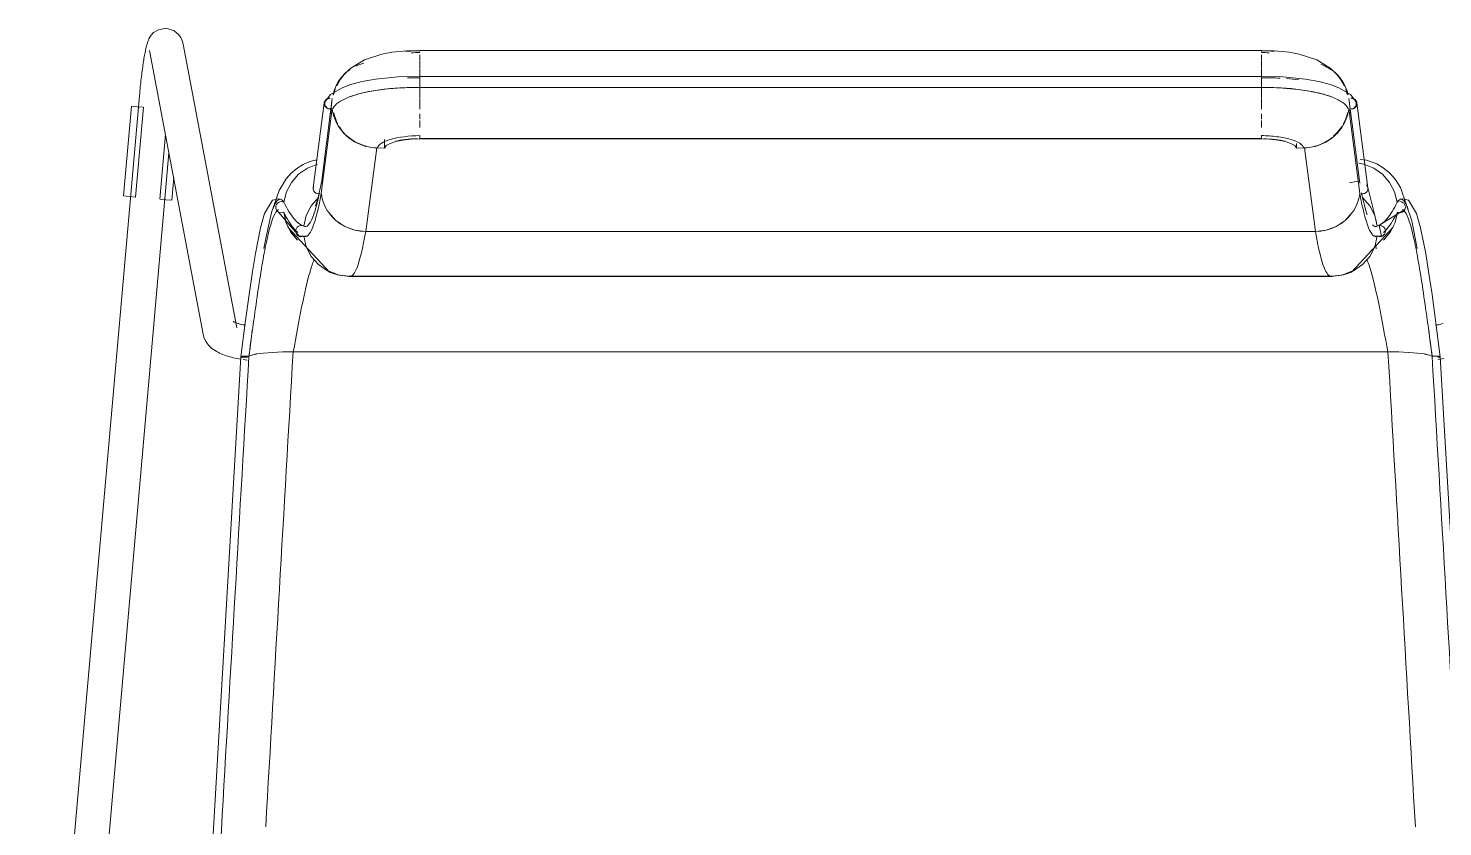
# Model space of a CAD drawing. Header units: millimetres. Extents: x 155927 to 295199, y -4084 to 97293.
# Drawn here: x 174840.1 to 175335.6, y 12868.8 to 13148.3 of the extents above; entities that cross this region are included whole.
import ezdxf

# ---------------------------------------------------------------- set-up
doc = ezdxf.new("R2010")
doc.units = ezdxf.units.MM
doc.header["$MEASUREMENT"] = 0
doc.layers.add('I-FURN', color=8, linetype='CONTINUOUS', lineweight=9)

msp = doc.modelspace()

# ---------------------------------------------------------------- linework, layer by layer
at = {"layer": 'I-FURN'}
for p, q in [((174883.11, 13145.89), (174882.63, 13145.19)), ((174883.97, 13146.8), (174883.11, 13145.89)), ((174885.62, 13147.84), (174883.97, 13146.8)), ((174888.38, 13148.32), (174885.62, 13147.84)), ((174891.13, 13147.49), (174888.38, 13148.32)), ((174891.13, 13147.49), (174892.71, 13146.17)), ((174892.71, 13146.17), (174893.46, 13145.09)), ((174881.15, 13140.84), (174881.06, 13140.39)), ((174881.25, 13141.29), (174881.15, 13140.84)), ((174881.35, 13141.71), (174881.25, 13141.29)), ((174881.46, 13142.13), (174881.35, 13141.71)), ((174881.56, 13142.53), (174881.46, 13142.13)), ((174881.68, 13142.93), (174881.56, 13142.53)), ((174881.8, 13143.32), (174881.68, 13142.93)), ((174881.95, 13143.73), (174881.8, 13143.32)), ((174882.12, 13144.15), (174881.95, 13143.73)), ((174882.33, 13144.63), (174882.12, 13144.15)), ((174882.63, 13145.19), (174882.33, 13144.63)), ((174893.46, 13145.09), (174893.83, 13144.29)), ((174893.83, 13144.29), (174894.05, 13143.66)), ((174894.05, 13143.66), (174894.18, 13143.15)), ((174894.18, 13143.15), (174894.27, 13142.73)), ((174913.08, 13043.44), (174894.27, 13142.73)), ((174880.31, 13136.06), (174880.22, 13135.44)), ((174880.4, 13136.66), (174880.31, 13136.06)), ((174880.49, 13137.24), (174880.4, 13136.66)), ((174880.59, 13137.81), (174880.49, 13137.24)), ((174880.68, 13138.36), (174880.59, 13137.81)), ((174880.77, 13138.9), (174880.68, 13138.36)), ((174880.87, 13139.41), (174880.77, 13138.9)), ((174880.96, 13139.91), (174880.87, 13139.41)), ((174881.06, 13140.39), (174880.96, 13139.91)), ((174882.48, 13140.5), (174901.29, 13041.21)), ((174953.09, 13134.4), (174957.8, 13137.27)), ((174957.8, 13137.27), (174963.95, 13139.29)), ((174963.95, 13139.29), (174967.45, 13139.95)), ((174967.45, 13139.95), (174972.66, 13140.46)), ((174972.66, 13140.46), (174977.18, 13140.55)), ((174977.18, 13140.55), (174977.18, 13140.38)), ((175272.03, 13140.55), (174977.18, 13140.55)), ((174977.18, 13140.25), (174977.18, 13140.53)), ((174977.18, 13137.3), (174977.18, 13139.05)), ((174977.18, 13134.45), (174977.18, 13137.03)), ((175272.03, 13140.38), (175272.03, 13140.55)), ((175276.55, 13140.46), (175272.03, 13140.55)), ((175272.03, 13140.53), (175272.03, 13140.25)), ((175272.03, 13139.05), (175272.03, 13137.3)), ((175272.03, 13137.03), (175272.03, 13134.45)), ((175281.76, 13139.95), (175276.55, 13140.46)), ((175285.25, 13139.29), (175281.76, 13139.95)), ((175291.4, 13137.27), (175285.25, 13139.29)), ((175296.12, 13134.4), (175291.4, 13137.27)), ((174879.7, 13131.43), (174879.61, 13130.72)), ((174879.78, 13132.13), (174879.7, 13131.43)), ((174879.87, 13132.81), (174879.78, 13132.13)), ((174879.95, 13133.49), (174879.87, 13132.81)), ((174880.04, 13134.15), (174879.95, 13133.49)), ((174880.13, 13134.8), (174880.04, 13134.15)), ((174880.22, 13135.44), (174880.13, 13134.8)), ((174949.44, 13130.5), (174951.11, 13132.57)), ((174951.11, 13132.57), (174953.09, 13134.4)), ((174961.73, 13130.56), (174969.62, 13131.36)), ((174969.62, 13131.36), (174977.18, 13131.51)), ((174977.18, 13134.29), (174977.18, 13131.27)), ((174977.18, 13131.26), (174977.18, 13134.28)), ((175272.03, 13131.51), (174977.18, 13131.51)), ((174977.18, 13127.55), (174977.18, 13131.51)), ((174977.18, 13131.51), (174977.18, 13131.44)), ((174977.18, 13131.44), (174977.18, 13131.24)), ((174977.18, 13131.24), (174977.18, 13130.94)), ((174977.18, 13130.94), (174977.18, 13130.55)), ((175272.03, 13131.27), (175272.03, 13134.29)), ((175272.03, 13134.28), (175272.03, 13131.26)), ((175272.03, 13131.51), (175272.03, 13127.66)), ((175279.59, 13131.36), (175272.03, 13131.51)), ((175272.03, 13131.44), (175272.03, 13131.51)), ((175272.03, 13131.24), (175272.03, 13131.44)), ((175272.03, 13130.94), (175272.03, 13131.24)), ((175272.03, 13130.55), (175272.03, 13130.94)), ((175287.48, 13130.56), (175279.59, 13131.36)), ((175298.1, 13132.57), (175296.12, 13134.4)), ((175299.77, 13130.5), (175298.1, 13132.57)), ((174879.15, 13126.31), (174879.08, 13125.56)), ((174879.22, 13127.06), (174879.15, 13126.31)), ((174879.3, 13127.8), (174879.22, 13127.06)), ((174879.38, 13128.54), (174879.3, 13127.8)), ((174879.45, 13129.27), (174879.38, 13128.54)), ((174879.53, 13130), (174879.45, 13129.27)), ((174879.61, 13130.72), (174879.53, 13130)), ((174945.97, 13125.12), (174949.8, 13127.42)), ((174948.11, 13128.23), (174949.44, 13130.5)), ((174949.8, 13127.42), (174952.97, 13128.61)), ((174952.97, 13128.61), (174957.01, 13129.69)), ((174959.34, 13126.15), (174955.84, 13125.35)), ((174957.01, 13129.69), (174961.73, 13130.56)), ((174964.78, 13126.98), (174959.34, 13126.15)), ((174970.77, 13127.46), (174964.78, 13126.98)), ((174977.18, 13127.55), (174970.77, 13127.46)), ((174977.18, 13130.55), (174977.18, 13130.09)), ((174977.18, 13130.09), (174977.18, 13129.6)), ((174977.18, 13129.6), (174977.18, 13129.1)), ((174977.18, 13129.1), (174977.18, 13128.63)), ((174977.18, 13128.63), (174977.18, 13128.21)), ((174977.18, 13128.21), (174977.18, 13127.88)), ((174977.18, 13127.88), (174977.18, 13127.66)), ((174977.18, 13127.66), (174977.18, 13127.55)), ((174977.18, 13127.58), (174977.18, 13123.76)), ((174977.18, 13123.76), (174977.18, 13127.58)), ((174977.18, 13127.55), (175272.03, 13127.55)), ((175272.03, 13130.09), (175272.03, 13130.55)), ((175272.03, 13129.6), (175272.03, 13130.09)), ((175272.03, 13129.1), (175272.03, 13129.6)), ((175272.03, 13128.63), (175272.03, 13129.1)), ((175272.03, 13128.21), (175272.03, 13128.63)), ((175272.03, 13127.88), (175272.03, 13128.21)), ((175272.03, 13127.66), (175272.03, 13127.88)), ((175272.03, 13123.76), (175272.03, 13127.58)), ((175272.03, 13127.58), (175272.03, 13123.76)), ((175278.25, 13127.47), (175272.03, 13127.55)), ((175284.82, 13126.94), (175278.25, 13127.47)), ((175288.83, 13126.34), (175284.82, 13126.94)), ((175292.19, 13129.69), (175287.48, 13130.56)), ((175293.26, 13125.38), (175288.83, 13126.34)), ((175296.23, 13128.61), (175292.19, 13129.69)), ((175299.4, 13127.42), (175296.23, 13128.61)), ((175303.23, 13125.12), (175299.4, 13127.42)), ((175301.1, 13128.23), (175299.77, 13130.5)), ((174879, 13124.65), (174840.05, 12681.33)), ((174873.43, 13089.63), (174876.19, 13121.04)), ((174876.19, 13121.04), (174878.23, 13120.86)), ((174878.23, 13120.86), (174880.29, 13120.68)), ((174879.01, 13124.81), (174879, 13124.65)), ((174879.08, 13125.56), (174879.01, 13124.81)), ((174939.87, 13092.46), (174943.72, 13122.24)), ((174942.72, 13094.1), (174946.56, 13123.8)), ((174944.08, 13122.74), (174945.97, 13125.12)), ((174945.79, 13117.83), (174946.41, 13122.61)), ((174953.02, 13124.47), (174952.51, 13124.28)), ((174955.84, 13125.35), (174953.02, 13124.47)), ((174977.18, 13120.01), (174977.18, 13123.57)), ((175272.03, 13123.57), (175272.03, 13120.01)), ((175296.7, 13124.28), (175293.26, 13125.38)), ((175302.64, 13123.8), (175306.49, 13094.1)), ((175305.12, 13122.74), (175303.23, 13125.12)), ((175305.48, 13122.24), (175309.34, 13092.46)), ((174877.66, 13089.26), (174880.42, 13120.67)), ((174942.7, 13090.55), (174946.54, 13120.26)), ((174977.18, 13116.54), (174977.18, 13118.38)), ((174977.18, 13116.06), (174977.18, 13113.87)), ((175272.03, 13118.38), (175272.03, 13116.54)), ((175272.03, 13113.87), (175272.03, 13116.06)), ((175306.51, 13090.55), (175302.66, 13120.26)), ((175303.41, 13117.83), (175303.1, 13120.27)), ((174888.09, 13111.12), (174886.11, 13088.52)), ((174977.18, 13113.56), (174977.18, 13113.91)), ((175272.03, 13113.91), (175272.03, 13113.56)), ((174958.25, 13077.18), (174962.11, 13106.46)), ((174962.11, 13106.46), (174964.82, 13106.39)), ((174964.82, 13109.39), (174964.82, 13106.39)), ((174964.82, 13106.39), (174965.46, 13107.25)), ((174965.46, 13107.25), (174966.81, 13108.04)), ((174966.81, 13108.04), (174968.8, 13108.71)), ((174968.8, 13108.71), (174971.29, 13109.22)), ((174971.29, 13109.22), (174974.14, 13109.54)), ((174974.14, 13109.54), (174977.18, 13109.65)), ((175272.03, 13109.7), (174977.18, 13109.7)), ((174977.18, 13109.65), (175272.03, 13109.65)), ((175272.03, 13109.65), (175275.07, 13109.54)), ((175275.07, 13109.54), (175277.92, 13109.22)), ((175277.92, 13109.22), (175280.41, 13108.71)), ((175280.41, 13108.71), (175282.39, 13108.04)), ((175282.39, 13108.04), (175283.74, 13107.25)), ((175283.74, 13107.25), (175284.38, 13106.39)), ((175284.38, 13106.39), (175284.38, 13108.05)), ((175284.38, 13106.39), (175287.1, 13106.46)), ((175287.1, 13106.46), (175290.96, 13077.18)), ((174852.01, 12680.28), (174889.3, 13104.78)), ((174938.68, 13101.65), (174936.31, 13100.63)), ((174941.18, 13102.31), (174938.68, 13101.65)), ((175307.88, 13100.8), (175306.14, 13101.17)), ((175306.14, 13101.16), (175307.88, 13100.79)), ((175308.87, 13102.13), (175306.61, 13102.43)), ((175312.47, 13100.84), (175308.87, 13102.13)), ((174932.13, 13097.57), (174930.4, 13095.6)), ((174934.11, 13099.25), (174932.13, 13097.57)), ((174934.73, 13097.22), (174932.24, 13094.4)), ((174936.31, 13100.63), (174934.11, 13099.25)), ((174937.81, 13099.4), (174934.73, 13097.22)), ((174941.32, 13100.8), (174937.81, 13099.4)), ((175311.4, 13099.4), (175307.88, 13100.8)), ((175314.48, 13097.22), (175311.4, 13099.4)), ((175314.74, 13099.5), (175312.47, 13100.84)), ((175316.96, 13094.4), (175314.48, 13097.22)), ((175316.91, 13097.72), (175314.74, 13099.5)), ((175318.91, 13095.48), (175316.91, 13097.72)), ((174890.34, 13088.15), (174891.03, 13096.04)), ((174927.89, 13091.49), (174925.22, 13083.86)), ((174930.4, 13095.6), (174927.89, 13091.49)), ((174932.24, 13094.4), (174930.5, 13091.08)), ((174939.92, 13092.7), (174939.86, 13092.23)), ((174939.86, 13092.23), (174939.92, 13091.76)), ((174940.11, 13093.14), (174939.92, 13092.7)), ((174939.92, 13091.76), (174940.11, 13091.32)), ((174940.11, 13091.32), (174940.41, 13090.93)), ((174941.47, 13088.59), (174942.84, 13094.88)), ((175306.36, 13094.88), (175302.86, 13094.19)), ((175309.1, 13093.14), (175308.8, 13093.52)), ((175308.8, 13090.93), (175309.09, 13091.32)), ((175309.09, 13091.32), (175309.28, 13091.76)), ((175309.28, 13092.7), (175309.1, 13093.14)), ((175309.35, 13092.23), (175309.28, 13092.7)), ((175309.28, 13091.76), (175309.35, 13092.23)), ((175309.32, 13092.54), (175312.29, 13080.93)), ((175318.7, 13091.08), (175316.96, 13094.4)), ((175320.72, 13092.65), (175318.91, 13095.48)), ((175324.71, 13080.94), (175320.72, 13092.65)), ((174875.47, 13089.45), (174873.43, 13089.63)), ((174877.53, 13089.27), (174875.47, 13089.45)), ((174888.29, 13088.33), (174886.23, 13088.51)), ((174890.34, 13088.15), (174888.29, 13088.33)), ((174922.82, 13083.5), (174925.59, 13088.13)), ((174925.59, 13088.13), (174927.78, 13088.66)), ((174926.8, 13086.23), (174926.72, 13085.74)), ((174926.73, 13085.74), (174926.8, 13086.23)), ((174926.8, 13086.23), (174927, 13086.68)), ((174926.99, 13086.68), (174926.8, 13086.23)), ((174927.29, 13087.08), (174926.99, 13086.68)), ((174927, 13086.68), (174927.3, 13087.08)), ((174927.68, 13087.39), (174927.29, 13087.08)), ((174927.3, 13087.08), (174927.68, 13087.38)), ((174927.68, 13087.38), (174928.14, 13087.58)), ((174928.14, 13087.58), (174927.68, 13087.39)), ((174927.78, 13088.66), (174928.69, 13088.37)), ((174928.63, 13087.66), (174928.14, 13087.58)), ((174928.14, 13087.58), (174928.63, 13087.65)), ((174929.13, 13087.61), (174928.63, 13087.66)), ((174928.63, 13087.65), (174929.13, 13087.61)), ((174929.13, 13087.61), (174929.6, 13087.45)), ((174929.6, 13087.45), (174929.13, 13087.61)), ((174930.5, 13091.08), (174929.6, 13087.45)), ((174939.21, 13086.19), (174937.45, 13082.79)), ((174941.71, 13089.06), (174939.21, 13086.19)), ((174940.41, 13090.93), (174940.79, 13090.63)), ((174940.71, 13086.16), (174941.47, 13088.59)), ((174940.79, 13090.63), (174941.24, 13090.44)), ((174941.24, 13090.44), (174941.73, 13090.36)), ((174941.73, 13090.36), (174942.23, 13090.4)), ((175306.98, 13090.4), (175307.47, 13090.36)), ((175307.47, 13090.36), (175307.97, 13090.44)), ((175310, 13086.19), (175307.49, 13089.06)), ((175307.97, 13090.44), (175308.42, 13090.63)), ((175308.42, 13090.63), (175308.8, 13090.93)), ((175311.75, 13082.79), (175310, 13086.19)), ((175319.6, 13087.45), (175318.7, 13091.08)), ((175320.08, 13087.61), (175319.6, 13087.45)), ((175319.61, 13087.45), (175320.08, 13087.61)), ((175321.43, 13088.66), (175320.51, 13088.37)), ((175321.07, 13087.58), (175320.57, 13087.66)), ((175320.57, 13087.65), (175321.07, 13087.58)), ((175321.07, 13087.58), (175321.52, 13087.38)), ((175321.52, 13087.39), (175321.07, 13087.58)), ((175323.61, 13088.13), (175321.43, 13088.66)), ((175321.91, 13087.08), (175321.52, 13087.39)), ((175321.52, 13087.38), (175321.91, 13087.08)), ((175321.91, 13087.08), (175322.21, 13086.68)), ((175322.21, 13086.68), (175321.91, 13087.08)), ((175322.21, 13086.68), (175322.4, 13086.23)), ((175322.41, 13086.23), (175322.21, 13086.68)), ((175322.4, 13086.23), (175322.48, 13085.74)), ((175322.48, 13085.74), (175322.41, 13086.23)), ((175326.38, 13083.5), (175323.61, 13088.13)), ((174921.42, 13078.5), (174922.82, 13083.5)), ((174925.22, 13083.86), (174923.33, 13075.34)), ((174926.72, 13085.74), (174926.78, 13085.26)), ((174926.79, 13085.26), (174926.73, 13085.74)), ((174926.78, 13085.26), (174926.97, 13084.8)), ((174926.97, 13084.8), (174926.79, 13085.26)), ((174926.92, 13084.89), (174935.05, 13075.47)), ((174927.08, 13084.62), (174926.95, 13084.83)), ((174927.26, 13084.4), (174926.97, 13084.8)), ((174926.97, 13084.8), (174927.25, 13084.39)), ((174927.25, 13084.39), (174927.63, 13084.08)), ((174927.64, 13084.08), (174927.26, 13084.4)), ((174927.63, 13084.08), (174928.08, 13083.87)), ((174928.09, 13083.87), (174927.64, 13084.08)), ((174928.08, 13083.87), (174928.58, 13083.78)), ((174928.58, 13083.78), (174928.09, 13083.87)), ((174929.08, 13083.81), (174928.58, 13083.78)), ((174928.58, 13083.78), (174929.07, 13083.81)), ((174929.07, 13083.81), (174929.55, 13083.96)), ((174929.55, 13083.96), (174929.08, 13083.81)), ((174930.34, 13080.35), (174929.55, 13083.96)), ((174929.55, 13083.96), (174930.33, 13080.35)), ((174937.45, 13082.79), (174936.56, 13079.08)), ((174945.33, 13083.79), (174947.82, 13081.05)), ((175301.39, 13081.05), (175303.88, 13083.79)), ((175312.65, 13079.08), (175311.75, 13082.79)), ((175322.28, 13084.89), (175312.89, 13079.18)), ((175319.66, 13083.96), (175318.86, 13080.35)), ((175318.87, 13080.35), (175319.66, 13083.96)), ((175320.13, 13083.81), (175319.66, 13083.96)), ((175319.66, 13083.96), (175320.13, 13083.81)), ((175320.63, 13083.78), (175320.13, 13083.81)), ((175320.13, 13083.81), (175320.63, 13083.78)), ((175321.12, 13083.87), (175320.63, 13083.78)), ((175320.63, 13083.78), (175321.12, 13083.87)), ((175321.57, 13084.08), (175321.12, 13083.87)), ((175321.12, 13083.87), (175321.57, 13084.08)), ((175321.95, 13084.4), (175321.57, 13084.08)), ((175321.57, 13084.08), (175321.95, 13084.39)), ((175322.24, 13084.8), (175321.95, 13084.4)), ((175321.95, 13084.39), (175322.24, 13084.8)), ((175322.42, 13085.26), (175322.24, 13084.8)), ((175322.24, 13084.8), (175322.42, 13085.26)), ((175322.48, 13085.74), (175322.42, 13085.26)), ((175322.42, 13085.26), (175322.48, 13085.74)), ((175327.79, 13078.5), (175326.38, 13083.5)), ((174919.61, 13069.48), (174921.42, 13078.5)), ((174930.33, 13080.35), (174931.97, 13077.02)), ((174931.98, 13077.02), (174930.34, 13080.35)), ((174931.03, 13078.7), (174945.63, 13063)), ((174931.97, 13077.02), (174934.38, 13074.19)), ((174934.38, 13074.19), (174931.98, 13077.02)), ((174933.78, 13077.82), (174933.72, 13077.32)), ((174933.72, 13077.32), (174933.79, 13077.81)), ((174933.79, 13076.83), (174933.72, 13077.32)), ((174933.72, 13077.32), (174933.78, 13076.83)), ((174933.97, 13078.28), (174933.78, 13077.82)), ((174933.78, 13076.83), (174933.97, 13076.37)), ((174933.79, 13077.81), (174933.98, 13078.28)), ((174933.98, 13076.37), (174933.79, 13076.83)), ((174934.27, 13078.68), (174933.97, 13078.28)), ((174933.97, 13076.37), (174934.27, 13075.97)), ((174933.98, 13078.28), (174934.27, 13078.68)), ((174934.27, 13075.97), (174933.98, 13076.37)), ((174934.27, 13078.68), (174934.65, 13078.99)), ((174934.65, 13078.99), (174934.27, 13078.68)), ((174935.1, 13079.2), (174934.65, 13078.99)), ((174934.65, 13078.99), (174935.1, 13079.19)), ((174935.1, 13079.19), (174935.59, 13079.28)), ((174935.59, 13079.28), (174935.1, 13079.2)), ((174935.59, 13079.28), (174936.09, 13079.24)), ((174936.09, 13079.24), (174935.59, 13079.28)), ((174935.88, 13079.36), (174936.31, 13079.18)), ((174936.09, 13079.24), (174936.56, 13079.08)), ((174936.56, 13079.08), (174936.09, 13079.24)), ((174947.82, 13081.05), (174950.93, 13078.97)), ((174950.93, 13078.97), (174954.48, 13077.66)), ((174954.48, 13077.66), (174958.25, 13077.18)), ((175290.96, 13077.18), (174958.25, 13077.18)), ((174958.25, 13077.18), (175290.96, 13077.18)), ((175290.96, 13077.18), (175294.73, 13077.66)), ((175294.73, 13077.66), (175298.28, 13078.97)), ((175298.28, 13078.97), (175301.39, 13081.05)), ((175318.17, 13078.7), (175303.57, 13063)), ((175312.29, 13080.93), (175312.61, 13079.06)), ((175312.65, 13079.08), (175313.12, 13079.24)), ((175313.12, 13079.24), (175312.65, 13079.08)), ((175313.12, 13079.24), (175313.61, 13079.28)), ((175313.61, 13079.28), (175313.12, 13079.24)), ((175314.16, 13075.47), (175313.33, 13079.36)), ((175313.61, 13079.28), (175314.1, 13079.19)), ((175314.11, 13079.2), (175313.61, 13079.28)), ((175314.1, 13079.19), (175314.55, 13078.99)), ((175314.56, 13078.99), (175314.11, 13079.2)), ((175314.55, 13078.99), (175314.94, 13078.68)), ((175314.94, 13078.68), (175314.56, 13078.99)), ((175317.22, 13077.02), (175314.83, 13074.19)), ((175314.83, 13074.19), (175317.23, 13077.02)), ((175314.94, 13078.68), (175315.23, 13078.28)), ((175315.23, 13078.28), (175314.94, 13078.68)), ((175315.23, 13076.37), (175314.94, 13075.97)), ((175314.94, 13075.97), (175315.23, 13076.37)), ((175315.23, 13078.28), (175315.42, 13077.81)), ((175315.42, 13077.82), (175315.23, 13078.28)), ((175315.42, 13076.83), (175315.23, 13076.37)), ((175315.23, 13076.37), (175315.42, 13076.83)), ((175315.49, 13077.32), (175315.42, 13077.82)), ((175315.42, 13077.81), (175315.48, 13077.32)), ((175315.48, 13077.32), (175315.42, 13076.83)), ((175315.42, 13076.83), (175315.49, 13077.32)), ((175318.86, 13080.35), (175317.22, 13077.02)), ((175317.23, 13077.02), (175318.87, 13080.35)), ((175326.61, 13071.27), (175324.71, 13080.94)), ((175329.59, 13069.48), (175327.79, 13078.5)), ((174923.33, 13075.34), (174922.59, 13071.27)), ((174934.65, 13075.66), (174934.27, 13075.97)), ((174934.27, 13075.97), (174934.65, 13075.66)), ((174935.1, 13075.46), (174934.65, 13075.66)), ((174934.65, 13075.66), (174935.1, 13075.45)), ((174934.75, 13075.6), (174937.63, 13075.55)), ((174935.59, 13075.37), (174935.1, 13075.46)), ((174935.1, 13075.45), (174935.59, 13075.37)), ((174936.09, 13075.41), (174935.59, 13075.37)), ((174935.59, 13075.37), (174936.09, 13075.41)), ((174936.56, 13075.57), (174936.09, 13075.41)), ((174936.09, 13075.41), (174936.56, 13075.57)), ((174936.56, 13075.57), (174937.45, 13071.86)), ((174937.45, 13071.86), (174939.21, 13068.46)), ((174939.21, 13068.47), (174937.46, 13071.86)), ((175311.75, 13071.86), (175310, 13068.47)), ((175310, 13068.46), (175311.75, 13071.86)), ((175314.46, 13075.6), (175311.58, 13075.55)), ((175311.75, 13071.86), (175312.65, 13075.57)), ((175313.12, 13075.41), (175312.65, 13075.57)), ((175312.65, 13075.57), (175313.12, 13075.41)), ((175313.61, 13075.37), (175313.12, 13075.41)), ((175313.12, 13075.41), (175313.61, 13075.37)), ((175314.1, 13075.46), (175313.61, 13075.37)), ((175313.61, 13075.37), (175314.11, 13075.45)), ((175314.55, 13075.66), (175314.1, 13075.46)), ((175314.11, 13075.45), (175314.56, 13075.66)), ((175314.94, 13075.97), (175314.55, 13075.66)), ((175314.56, 13075.66), (175314.94, 13075.97)), ((174918.58, 13063.16), (174919.61, 13069.48)), ((174941.72, 13065.6), (174939.21, 13068.47)), ((174939.21, 13068.46), (174941.71, 13065.59)), ((175310, 13068.47), (175307.49, 13065.6)), ((175307.49, 13065.59), (175310, 13068.46)), ((175330.63, 13063.16), (175329.59, 13069.48)), ((174917.4, 13055.15), (174918.58, 13063.16)), ((174941.71, 13065.59), (174944.85, 13063.42)), ((174944.85, 13063.42), (174941.72, 13065.6)), ((174944.54, 13063.6), (174949, 13061.87)), ((174948.42, 13062.06), (174944.85, 13063.42)), ((174944.85, 13063.42), (174948.42, 13062.05)), ((174945.63, 13063), (174947.56, 13062.29)), ((174952.21, 13061.58), (174948.42, 13062.06)), ((174948.42, 13062.05), (174952.21, 13061.58)), ((174949, 13061.87), (174952.75, 13061.43)), ((175297, 13061.58), (174952.21, 13061.58)), ((174952.21, 13061.58), (175297, 13061.58)), ((174952.75, 13061.43), (175257.55, 13061.43)), ((175257.55, 13061.43), (175296.46, 13061.43)), ((175300.21, 13061.87), (175296.46, 13061.43)), ((175300.78, 13062.06), (175297, 13061.58)), ((175297, 13061.58), (175300.79, 13062.05)), ((175304.67, 13063.6), (175300.21, 13061.87)), ((175304.35, 13063.42), (175300.78, 13062.06)), ((175300.79, 13062.05), (175304.36, 13063.42)), ((175303.57, 13063), (175301.65, 13062.29)), ((175307.49, 13065.6), (175304.35, 13063.42)), ((175304.36, 13063.42), (175307.49, 13065.59)), ((175331.81, 13055.15), (175330.63, 13063.16)), ((174916.04, 13045.22), (174917.4, 13055.15)), ((175333.16, 13045.22), (175331.81, 13055.15)), ((174911.87, 13045.67), (174911.89, 13045.66)), ((174911.89, 13045.66), (174911.96, 13045.61)), ((174911.96, 13045.61), (174912.05, 13045.57)), ((174912.05, 13045.57), (174912.2, 13045.49)), ((174912.2, 13045.49), (174912.4, 13045.4)), ((174912.4, 13045.4), (174912.63, 13045.31)), ((174912.63, 13045.31), (174912.9, 13045.21)), ((174912.9, 13045.21), (174913.2, 13045.1)), ((174913.2, 13045.1), (174913.54, 13044.99)), ((174913.54, 13044.99), (174913.9, 13044.89)), ((174913.9, 13044.89), (174914.3, 13044.78)), ((174914.3, 13044.78), (174914.72, 13044.67)), ((174914.49, 13033.36), (174916.04, 13045.22)), ((174914.72, 13044.67), (174915.16, 13044.57)), ((174915.16, 13044.57), (174915.63, 13044.47)), ((174915.63, 13044.47), (174916.13, 13044.37)), ((175333.57, 13044.47), (175333.08, 13044.37)), ((175334.72, 13033.36), (175333.16, 13045.22)), ((175334.04, 13044.57), (175333.57, 13044.47)), ((175334.49, 13044.67), (175334.04, 13044.57)), ((175334.91, 13044.78), (175334.49, 13044.67)), ((175335.3, 13044.89), (175334.91, 13044.78)), ((175335.67, 13044.99), (175335.3, 13044.89)), ((174901.29, 13041.21), (174901.55, 13040.22)), ((174901.55, 13040.22), (174901.92, 13039.33)), ((174901.92, 13039.33), (174902.35, 13038.54)), ((174902.35, 13038.54), (174902.84, 13037.85)), ((174902.84, 13037.85), (174903.35, 13037.25)), ((174903.35, 13037.25), (174903.87, 13036.73)), ((174903.87, 13036.73), (174904.4, 13036.28)), ((174914.48, 13033.36), (174895.2, 12701.45)), ((174904.4, 13036.28), (174904.93, 13035.88)), ((174904.93, 13035.88), (174905.47, 13035.52)), ((174905.47, 13035.52), (174906.01, 13035.19)), ((174906.01, 13035.19), (174906.54, 13034.9)), ((174906.54, 13034.9), (174907.09, 13034.63)), ((174907.09, 13034.63), (174907.65, 13034.38)), ((174907.65, 13034.38), (174908.23, 13034.15)), ((174908.23, 13034.15), (174908.81, 13033.93)), ((174908.81, 13033.93), (174909.4, 13033.72)), ((174909.4, 13033.72), (174910, 13033.53)), ((174910, 13033.53), (174910.62, 13033.34)), ((174910.62, 13033.34), (174911.25, 13033.17)), ((174911.25, 13033.17), (174911.89, 13033.01)), ((174911.89, 13033.01), (174912.55, 13032.86)), ((174912.55, 13032.86), (174913.22, 13032.71)), ((174913.22, 13032.71), (174913.9, 13032.58)), ((174913.9, 13032.58), (174914.59, 13032.45)), ((174914.55, 13033.31), (174914.48, 13033.36)), ((174914.56, 13033.41), (174914.49, 13033.36)), ((174914.48, 13033.36), (174914.56, 13033.41)), ((174914.49, 13033.36), (174914.55, 13033.31)), ((174914.55, 13033.31), (174914.74, 13033.26)), ((174914.73, 13033.26), (174914.55, 13033.31)), ((174914.75, 13033.46), (174914.56, 13033.41)), ((174914.56, 13033.41), (174914.75, 13033.46)), ((174915.02, 13033.21), (174914.73, 13033.26)), ((174914.74, 13033.26), (174915.03, 13033.21)), ((174915.05, 13033.51), (174914.75, 13033.46)), ((174914.75, 13033.46), (174915.05, 13033.51)), ((174915.4, 13033.18), (174915.02, 13033.21)), ((174915.03, 13033.21), (174915.4, 13033.18)), ((174915.44, 13033.54), (174915.05, 13033.51)), ((174915.05, 13033.51), (174915.43, 13033.54)), ((174915.3, 13032.34), (174916.01, 13032.23)), ((174915.4, 13033.18), (174915.86, 13033.16)), ((174915.85, 13033.16), (174915.4, 13033.18)), ((174915.43, 13033.54), (174915.89, 13033.56)), ((174915.89, 13033.56), (174915.44, 13033.54)), ((174916.34, 13033.15), (174915.85, 13033.16)), ((174915.86, 13033.16), (174916.35, 13033.15)), ((174916.39, 13033.57), (174915.89, 13033.56)), ((174915.89, 13033.56), (174916.38, 13033.57)), ((174916.01, 13032.23), (174916.74, 13032.13)), ((174916.84, 13033.15), (174916.34, 13033.15)), ((174916.35, 13033.15), (174916.84, 13033.15)), ((174916.38, 13033.57), (174916.88, 13033.57)), ((174916.88, 13033.57), (174916.39, 13033.57)), ((174917.35, 13033.55), (174916.88, 13033.57)), ((174916.88, 13033.57), (174917.35, 13033.55)), ((174917.35, 13033.55), (174918.26, 13033.95)), ((174918.26, 13033.95), (174917.35, 13033.55)), ((174920, 13034.32), (174918.26, 13033.95)), ((174918.26, 13033.95), (174919.99, 13034.31)), ((174920, 13034.32), (174922.46, 13034.63)), ((174922.5, 13034.63), (174920, 13034.32)), ((174922.49, 13034.63), (174925.55, 13034.86)), ((174925.6, 13034.87), (174922.5, 13034.63)), ((174925.6, 13034.87), (174929.07, 13035.02)), ((174929.13, 13035.02), (174925.6, 13034.87)), ((174929.13, 13035.02), (174932.82, 13035.08)), ((174932.9, 13035.08), (174929.13, 13035.02)), ((175316.3, 13035.08), (174932.9, 13035.08)), ((174932.9, 13035.08), (175316.3, 13035.08)), ((175320.07, 13035.02), (175316.3, 13035.08)), ((175316.38, 13035.08), (175320.07, 13035.02)), ((175323.61, 13034.87), (175320.07, 13035.02)), ((175320.13, 13035.02), (175323.61, 13034.87)), ((175326.71, 13034.63), (175323.61, 13034.87)), ((175323.65, 13034.86), (175326.71, 13034.63)), ((175329.2, 13034.32), (175326.71, 13034.63)), ((175326.74, 13034.63), (175329.2, 13034.32)), ((175330.95, 13033.95), (175329.2, 13034.32)), ((175329.21, 13034.31), (175330.95, 13033.95)), ((175330.95, 13033.95), (175331.85, 13033.55)), ((175331.85, 13033.55), (175330.95, 13033.95)), ((175332.32, 13033.57), (175331.85, 13033.55)), ((175331.85, 13033.55), (175332.33, 13033.57)), ((175332.82, 13033.57), (175332.32, 13033.57)), ((175332.33, 13033.57), (175332.82, 13033.57)), ((175333.31, 13033.56), (175332.82, 13033.57)), ((175332.82, 13033.57), (175333.32, 13033.56)), ((175333.77, 13033.54), (175333.31, 13033.56)), ((175333.32, 13033.56), (175333.77, 13033.54)), ((175334.15, 13033.51), (175333.77, 13033.54)), ((175333.77, 13033.54), (175334.16, 13033.51)), ((175333.8, 13033.18), (175334.18, 13033.21)), ((175334.19, 13033.21), (175333.81, 13033.18)), ((175334.62, 13032.45), (175333.91, 13032.34)), ((175334.45, 13033.46), (175334.15, 13033.51)), ((175334.16, 13033.51), (175334.46, 13033.46)), ((175334.18, 13033.21), (175334.47, 13033.26)), ((175334.48, 13033.26), (175334.19, 13033.21)), ((175335.31, 13032.58), (175334.62, 13032.45)), ((175334.66, 13033.31), (175334.72, 13033.36)), ((175334.72, 13033.36), (175334.66, 13033.31)), ((175334.72, 13033.36), (175354.01, 12701.45)), ((175335.99, 13032.71), (175335.31, 13032.58))]:
    msp.add_line(p, q, dxfattribs=at)
for centre, major_axis, ratio, start_param, end_param in [((174977.18, 13136.27), (-12.4, 0), 0.287441, 4.712389, 4.950404), ((175272.03, 13136.27), (-12.4, 0), 0.287441, 4.492176, 4.712389), ((174977.18, 13124.8), (0, -15.75), 0.000004, 5.8107, 5.99294), ((175272.03, 13124.8), (0, -15.75), 0.000004, 0.290246, 0.472486), ((174941.82, 13092.23), (-1.96, 0), 0.955139, 5.775592, 8.064923), ((175307.39, 13092.23), (-1.96, 0), 0.955139, 1.359855, 3.903556), ((174958.38, 13092.25), (-15.78, 0), 0.955139, 0.112537, 0.354036), ((174958.38, 13092.25), (-15.78, 0), 0.955139, 0.354206, 0.595753), ((175290.83, 13092.25), (-15.78, 0), 0.955139, 2.545839, 2.787386), ((175290.83, 13092.25), (-15.78, 0), 0.955139, 2.787556, 3.029056), ((174958.38, 13092.25), (-15.78, 0), 0.955139, 0.595876, 1.562553), ((175290.83, 13092.25), (-15.78, 0), 0.955139, 1.579038, 2.545717)]:
    msp.add_ellipse(centre, major_axis=major_axis, ratio=ratio, start_param=start_param, end_param=end_param, dxfattribs=at)
for points in [[(174957.57, 13136.1), (174956.62, 13135.84), (174955.68, 13135.49), (174954.79, 13135.07)], [(174972.21, 13140.24), (174973.79, 13140.39), (174975.46, 13140.46), (174977.18, 13140.45)], [(175272.03, 13140.45), (175273.61, 13140.46), (175275.11, 13140.39), (175276.54, 13140.25)], [(174972.91, 13130.96), (174974.33, 13131), (174975.75, 13131), (174977.18, 13130.97)], [(175272.03, 13130.97), (175274.25, 13131.01), (175276.45, 13130.98), (175278.63, 13130.87)], [(174946.75, 13120.25), (174947.1, 13120.97), (174948.41, 13122.38), (174952.11, 13124.28), (174957.18, 13125.81), (174963.32, 13126.92), (174970.18, 13127.55), (174974.83, 13127.62), (174977.18, 13127.58)], [(174947.03, 13125.21), (174947.18, 13125.86), (174947.38, 13126.51), (174947.62, 13127.14)], [(175280.84, 13130.73), (175282.31, 13130.62), (175283.77, 13130.48), (175285.18, 13130.3)], [(175301.58, 13127.14), (175301.83, 13126.48), (175301.99, 13125.81), (175302.14, 13125.12)], [(174946.28, 13120.1), (174946.2, 13120.09), (174946.03, 13120.07), (174945.87, 13120.07), (174945.78, 13120.07)], [(174946.54, 13120.26), (174946.69, 13119.01), (174947.27, 13116.64), (174949.04, 13113.3), (174951.57, 13110.46), (174954.71, 13108.27), (174958.31, 13106.86), (174960.81, 13106.5), (174962.11, 13106.46)], [(174948.53, 13114.74), (174947.83, 13116), (174947.43, 13117.37), (174947.09, 13118.75)], [(175287.1, 13106.46), (175288.39, 13106.5), (175290.89, 13106.86), (175294.49, 13108.27), (175297.64, 13110.46), (175300.17, 13113.3), (175301.93, 13116.64), (175302.51, 13119.01), (175302.66, 13120.26)], [(175302.2, 13118.74), (175301.89, 13117.35), (175301.39, 13115.99), (175300.69, 13114.73)], [(174962.35, 13106.47), (174962.61, 13107.58), (174965.99, 13109.75), (174973.39, 13110.71), (174977.18, 13110.77)], [(174976.34, 13109.7), (174973.56, 13109.64), (174970.42, 13109.37), (174968.8, 13108.76)], [(175272.03, 13110.77), (175273.92, 13110.74), (175277.66, 13110.48), (175282.46, 13109.52), (175285.78, 13108.12), (175286.72, 13107.03), (175286.85, 13106.47)], [(175280.41, 13108.76), (175278.35, 13109.3), (175275.64, 13109.59), (175272.87, 13109.68)], [(174942.7, 13090.55), (174941.68, 13085.05), (174939.63, 13076.99), (174937.58, 13075.02), (174936.56, 13075.57)], [(175306.51, 13090.55), (175307.53, 13085.05), (175309.58, 13076.99), (175311.62, 13075.02), (175312.65, 13075.57)], [(175307.13, 13090.77), (175307.79, 13087.64), (175308.45, 13084.72), (175309.11, 13083)], [(175311.01, 13079.5), (175311.56, 13078.93), (175312.1, 13078.79), (175312.65, 13079.08)], [(175312.09, 13072.51), (175312.14, 13072.05), (175312.2, 13071.58), (175312.25, 13071.11)], [(174952.21, 13061.58), (174952.39, 13061.48), (174952.57, 13061.43), (174952.75, 13061.43)], [(175296.46, 13061.43), (175296.64, 13061.43), (175296.82, 13061.48), (175297, 13061.58)], [(174918.53, 13042.72), (174918.14, 13039.69), (174917.76, 13036.62), (174917.37, 13033.56)], [(175330.65, 13042.91), (175331.05, 13039.82), (175331.44, 13036.69), (175331.84, 13033.56)], [(174898.03, 12701.55), (174901.25, 12756.96), (174907.69, 12867.72), (174914.13, 12978.31), (174917.35, 13033.55)], [(174923.24, 12868.84), (174926.43, 12924.3), (174929.63, 12979.72), (174932.82, 13035.08)], [(175316.38, 13035.08), (175319.58, 12979.72), (175322.77, 12924.3), (175325.97, 12868.84)], [(175351.17, 12701.55), (175347.95, 12756.96), (175341.51, 12867.72), (175335.07, 12978.31), (175331.85, 13033.55)]]:
    msp.add_open_spline(points, degree=3, dxfattribs=at)
for points, knots in [([(175296.73, 13133.68), (175296.01, 13134.21), (175294.75, 13134.92), (175293.42, 13135.55), (175292.91, 13135.75)], [0.5455526, 0.5455526, 0.5455526, 0.5455526, 0.6666667, 0.739481, 0.739481, 0.739481, 0.739481]), ([(174952.82, 13133.93), (174952.42, 13133.65), (174951.05, 13132.61), (174949.05, 13130.45), (174947.44, 13127.6), (174946.97, 13125.66), (174946.81, 13124.89)], [0.434972, 0.434972, 0.434972, 0.434972, 0.5, 0.6666667, 0.8333333, 0.9407177, 0.9407177, 0.9407177, 0.9407177]), ([(175302.43, 13125), (175302.27, 13125.74), (175301.71, 13127.62), (175300.16, 13130.45), (175298.49, 13132.28), (175297.53, 13133.05)], [0.0634811, 0.0634811, 0.0634811, 0.0634811, 0.1666667, 0.3333333, 0.5, 0.5, 0.5, 0.5]), ([(175272.03, 13127.58), (175274.38, 13127.62), (175279.03, 13127.55), (175285.88, 13126.92), (175292.03, 13125.81), (175297.1, 13124.28), (175300.8, 13122.38), (175302.11, 13120.97), (175302.46, 13120.25)], [0.0000052, 0.0000052, 0.0000052, 0.0000052, 0.1666667, 0.3333333, 0.5, 0.6666667, 0.8333333, 1, 1, 1, 1]), ([(174945.69, 13123.84), (174945.55, 13123.84), (174945.32, 13123.83), (174945.03, 13123.76), (174944.76, 13123.66), (174944.45, 13123.48), (174944.13, 13123.19), (174943.89, 13122.83), (174943.76, 13122.48), (174943.71, 13122.17), (174943.71, 13121.9), (174943.74, 13121.63), (174943.81, 13121.38), (174943.93, 13121.13), (174944.12, 13120.82), (174944.44, 13120.49), (174944.84, 13120.26), (174945.19, 13120.14), (174945.57, 13120.07), (174946.01, 13120.08), (174946.37, 13120.18), (174946.54, 13120.26)], [0.1111111, 0.1111111, 0.1111111, 0.1111111, 0.1666667, 0.1944444, 0.2222222, 0.2777778, 0.3333333, 0.3888889, 0.4444444, 0.4791667, 0.5138889, 0.5486111, 0.5833333, 0.6180556, 0.6527778, 0.7222222, 0.7916667, 0.8263889, 0.8611111, 0.9305556, 1, 1, 1, 1]), ([(174945.29, 13120.17), (174945.17, 13120.2), (174944.94, 13120.3), (174944.53, 13120.58), (174944.07, 13121.13), (174943.82, 13122), (174944.05, 13122.78), (174944.45, 13123.29), (174944.83, 13123.59), (174945.29, 13123.78), (174945.62, 13123.82), (174945.78, 13123.82)], [-0.8125, -0.8125, -0.8125, -0.8125, -0.765625, -0.71875, -0.625, -0.5, -0.375, -0.3125, -0.25, -0.1875, -0.125, -0.125, -0.125, -0.125]), ([(175303.42, 13123.82), (175303.59, 13123.82), (175303.88, 13123.78), (175304.26, 13123.64), (175304.68, 13123.38), (175305.13, 13122.86), (175305.38, 13122), (175305.15, 13121.21), (175304.76, 13120.67), (175304.38, 13120.36), (175304.07, 13120.22), (175303.91, 13120.17)], [-0.875, -0.875, -0.875, -0.875, -0.8125, -0.765625, -0.71875, -0.625, -0.5, -0.375, -0.3125, -0.25, -0.1875, -0.1875, -0.1875, -0.1875]), ([(175303.52, 13120.08), (175303.66, 13120.08), (175303.88, 13120.11), (175304.17, 13120.19), (175304.44, 13120.3), (175304.76, 13120.5), (175305.08, 13120.81), (175305.31, 13121.17), (175305.45, 13121.53), (175305.49, 13121.84), (175305.5, 13122.12), (175305.46, 13122.38), (175305.39, 13122.63), (175305.28, 13122.88), (175305.09, 13123.18), (175304.76, 13123.49), (175304.36, 13123.7), (175304.01, 13123.8), (175303.75, 13123.84), (175303.59, 13123.85), (175303.52, 13123.85)], [0.1111111, 0.1111111, 0.1111111, 0.1111111, 0.1666667, 0.1944444, 0.2222222, 0.2777778, 0.3333333, 0.3888889, 0.4444444, 0.4791667, 0.5138889, 0.5486111, 0.5833333, 0.6180556, 0.6527778, 0.7222222, 0.7916667, 0.8263889, 0.8611111, 0.8888889, 0.8888889, 0.8888889, 0.8888889]), ([(174958.57, 13107.01), (174957.34, 13107.33), (174953.81, 13108.76), (174950.35, 13111.38), (174949.19, 13113.75), (174949.1, 13113.93)], [-0.8333333, -0.8333333, -0.8333333, -0.8333333, -0.6666667, -0.3333333, -0.3049056, -0.3049056, -0.3049056, -0.3049056]), ([(175300.18, 13113.91), (175300.07, 13113.73), (175299.26, 13112.51), (175298.25, 13111.45), (175297.29, 13110.63)], [-0.6950944, -0.6950944, -0.6950944, -0.6950944, -0.6666667, -0.5, -0.5, -0.5, -0.5]), ([(175296.82, 13110.15), (175296, 13109.48), (175294.05, 13108.22), (175291.88, 13107.25), (175290.63, 13107.01)], [-0.4713677, -0.4713677, -0.4713677, -0.4713677, -0.3333333, -0.1666667, -0.1666667, -0.1666667, -0.1666667]), ([(174929.6, 13087.45), (174928.58, 13089), (174927.29, 13088.77), (174926.01, 13085.75), (174925.75, 13085.03)], [0, 0, 0, 0, 0.25, 0.3133981, 0.3133981, 0.3133981, 0.3133981]), ([(174935.88, 13079.36), (174934.95, 13079.83), (174932.85, 13081.62), (174930.76, 13085.05), (174929.6, 13087.45)], [0.0974621, 0.0974621, 0.0974621, 0.0974621, 0.5, 1, 1, 1, 1]), ([(174942.01, 13090.46), (174941.21, 13086.75), (174939.4, 13080.26), (174937.58, 13078.53), (174936.56, 13079.08)], [0.1122148, 0.1122148, 0.1122148, 0.1122148, 0.5, 1, 1, 1, 1]), ([(175313.33, 13079.36), (175314.26, 13079.83), (175316.35, 13081.62), (175318.45, 13085.05), (175319.61, 13087.45)], [0.0974617, 0.0974617, 0.0974617, 0.0974617, 0.5, 1, 1, 1, 1]), ([(175319.6, 13087.45), (175320.63, 13089), (175321.89, 13088.78), (175323.14, 13085.87), (175323.38, 13085.24)], [0, 0, 0, 0, 0.25, 0.3070827, 0.3070827, 0.3070827, 0.3070827]), ([(174927.72, 13084.84), (174927.31, 13084.65), (174925.89, 13083.05), (174923.45, 13074.75), (174920.4, 13056.31), (174918.37, 13041.1), (174917.35, 13033.55)], [0.1500588, 0.1500588, 0.1500588, 0.1500588, 0.25, 0.5, 0.75, 1, 1, 1, 1]), ([(174934.43, 13076.83), (174933.97, 13077.22), (174932.35, 13078.9), (174930.72, 13081.55), (174929.55, 13083.96)], [0.303693, 0.303693, 0.303693, 0.303693, 0.5, 1, 1, 1, 1]), ([(175314.78, 13076.83), (175315.23, 13077.22), (175316.86, 13078.9), (175318.49, 13081.55), (175319.66, 13083.96)], [0.3036932, 0.3036932, 0.3036932, 0.3036932, 0.5, 1, 1, 1, 1]), ([(175321.49, 13084.84), (175321.89, 13084.65), (175323.31, 13083.05), (175325.75, 13074.75), (175328.8, 13056.31), (175330.84, 13041.1), (175331.85, 13033.55)], [0.1500589, 0.1500589, 0.1500589, 0.1500589, 0.25, 0.5, 0.75, 1, 1, 1, 1]), ([(174952.75, 13061.43), (174953.58, 13061.43), (174955.41, 13063.81), (174957.24, 13071.45), (174958.25, 13077.18)], [0.0892846, 0.0892846, 0.0892846, 0.0892846, 0.5, 1, 1, 1, 1]), ([(175290.96, 13077.18), (175291.97, 13071.45), (175293.8, 13063.81), (175295.63, 13061.43), (175296.46, 13061.43)], [0, 0, 0, 0, 0.5, 0.9107153, 0.9107153, 0.9107153, 0.9107153]), ([(174932.9, 13035.08), (174933.88, 13040.47), (174935.82, 13051.25), (174938.26, 13061.96), (174939.72, 13066.2), (174940.2, 13067.35)], [0, 0, 0, 0, 0.25, 0.5, 0.625, 0.625, 0.625, 0.625]), ([(175309, 13067.35), (175309.49, 13066.2), (175310.95, 13061.96), (175313.38, 13051.25), (175315.33, 13040.47), (175316.3, 13035.08)], [0.375, 0.375, 0.375, 0.375, 0.5, 0.75, 1, 1, 1, 1])]:
    msp.add_open_spline(points, degree=3, knots=knots, dxfattribs=at)

doc.saveas('drawing.dxf')
